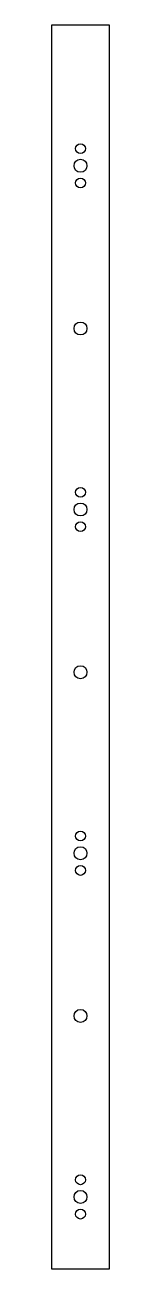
# Model space of a CAD drawing. Extents: x 0 to 50, y -1086 to 0.
import ezdxf

# ---------------------------------------------------------------- set-up
doc = ezdxf.new("R2010")
doc.units = 0
doc.layers.get('0').update_dxf_attribs({"linetype": 'CONTINUOUS'})

msp = doc.modelspace()

# ---------------------------------------------------------------- linework, layer by layer
msp.add_lwpolyline([(0, 0), (50, 0), (50, -1086), (0, -1086)], close=True)
for centre, radius in [((25, -108), 4.3), ((25, -123), 5.65), ((25, -138), 4.3), ((25, -265), 5.65), ((25, -408), 4.3), ((25, -423), 5.65), ((25, -438), 4.3), ((25, -565), 5.65), ((25, -708), 4.3), ((25, -723), 5.65), ((25, -738), 4.3), ((25, -865), 5.65), ((25, -1008), 4.3), ((25, -1023), 5.65), ((25, -1038), 4.3)]:
    msp.add_circle(centre, radius)

doc.saveas('drawing.dxf')
